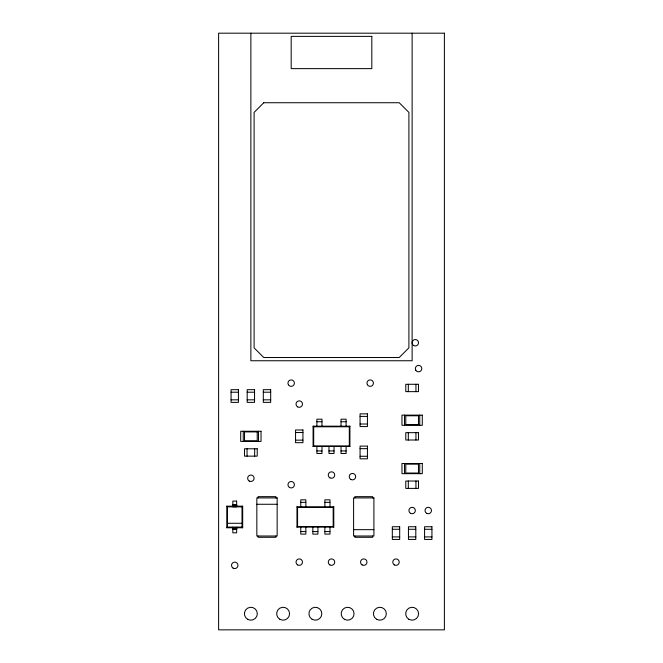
<?xml version="1.0" encoding="UTF-8"?>
<svg xmlns="http://www.w3.org/2000/svg" width="663" height="663" viewBox="0 0 663 663"><rect width="100%" height="100%" fill="white"/><g stroke="black" fill="none" stroke-linecap="round" stroke-linejoin="round"><path stroke-width="0.99" d="M242.683 527.765L242.012 527.093L242.012 506.847L242.683 506.176L226.804 506.176L226.804 527.765L242.683 527.765L242.683 506.176M226.804 527.765L227.475 527.093L227.475 506.847L226.804 506.176M313.085 446.497L313.698 445.892L349.302 445.892L349.915 446.497L349.915 426.176L313.085 426.176L313.085 446.497L349.915 446.497M313.085 426.176L313.698 426.79L349.302 426.79L349.915 426.176M296.966 527.126L297.571 526.521L333.174 526.521L333.787 527.126L333.787 506.814L296.966 506.814L296.966 527.126L333.787 527.126M296.966 506.814L297.571 507.419L333.174 507.419L333.787 506.814M231.064 392.214L238.423 392.214M247.191 392.214L254.551 392.214M263.31 392.214L270.678 392.214M231.064 399.83L238.423 399.83M247.191 399.83L254.551 399.83M263.31 399.83L270.678 399.83M360.067 416.405L367.435 416.405M316.897 421.734L321.978 421.734M341.022 421.734L346.103 421.734M360.067 424.022L367.435 424.022M295.565 432.525L302.933 432.525M295.565 440.149L302.933 440.149M360.067 448.652L367.435 448.652M316.897 450.939L321.978 450.939M328.964 450.939L334.036 450.939M341.022 450.939L346.103 450.939M360.067 456.277L367.435 456.277M300.77 502.363L305.85 502.363M324.895 502.363L329.975 502.363M256.838 504.27L277.151 504.27M236.65 504.866L232.837 504.875L236.65 504.924M232.837 505.082L236.65 505.082M232.837 505.214L236.65 505.214M232.837 505.38L236.65 505.38M232.837 505.571L236.65 505.571M232.837 505.786L236.65 505.786M232.837 506.01L236.65 506.01M227.475 506.847L242.012 506.847M227.475 523.281L242.012 523.281M227.475 527.093L242.012 527.093M232.837 527.93L236.65 527.93M232.837 528.154L236.65 528.154M232.837 528.361L236.65 528.361M232.837 528.552L236.65 528.552M232.837 528.718L236.65 528.718M232.837 528.85L236.65 528.85M392.322 529.281L399.69 529.281M408.449 529.281L415.809 529.281M424.577 529.281L431.936 529.281M353.594 529.662L373.907 529.662M300.77 531.569L305.85 531.569M312.837 531.569L317.917 531.569M324.895 531.569L329.975 531.569M392.322 536.906L399.69 536.906M408.449 536.906L415.809 536.906M424.577 536.906L431.936 536.906M419.745 415.129L419.745 425.29M419.745 463.512L419.745 473.672M415.941 384.275L415.941 391.642M415.941 432.657L415.941 440.017M415.941 481.031L415.941 488.399M412.129 33.15L412.129 360.747L250.871 360.747L250.871 33.15M408.317 384.275L408.317 391.642M408.317 432.657L408.317 440.017M408.317 481.031L408.317 488.399M404.513 415.129L404.513 425.29M404.513 463.512L404.513 473.672M372.639 497.921L372.639 496.653L354.862 496.653L354.862 497.921M372.639 536.011L372.639 537.287L354.862 537.287L354.862 536.011M349.302 426.79L349.302 445.892M346.103 426.176L346.103 419.198L341.022 419.198L341.022 426.176M346.103 446.497L346.103 453.484L341.022 453.484L341.022 446.497M334.036 446.497L334.036 453.484L328.964 453.484L328.964 446.497M333.174 507.419L333.174 526.521M329.975 506.814L329.975 499.827L324.895 499.827L324.895 506.814M329.975 527.126L329.975 534.113L324.895 534.113L324.895 527.126M321.978 426.176L321.978 419.198L316.897 419.198L316.897 426.176M321.978 446.497L321.978 453.484L316.897 453.484L316.897 446.497M317.917 527.126L317.917 534.113L312.837 534.113L312.837 527.126M313.698 426.79L313.698 445.892M305.85 506.814L305.85 499.827L300.77 499.827L300.77 506.814M305.85 527.126L305.85 534.113L300.77 534.113L300.77 527.126M297.571 507.419L297.571 526.521M275.883 497.921L275.883 496.653L258.106 496.653L258.106 497.921M275.883 536.011L275.883 537.287L258.106 537.287L258.106 536.011M258.487 431.257L258.487 441.417M254.683 448.785L254.683 456.144M247.059 448.785L247.059 456.144M243.255 431.257L243.255 441.417M236.65 527.143L236.65 532.837L232.837 532.837L232.837 527.143M263.775 102.732L254.095 112.412L254.095 347.851L263.775 357.523L399.225 357.523L408.905 347.851L408.905 112.412L399.225 102.732L263.775 102.732M444.384 33.191L218.616 33.191L218.616 629.85L444.384 629.85L444.384 33.191M371.819 36.374L291.181 36.374L291.181 68.629L371.819 68.629L371.819 36.374M418.477 384.275L405.781 384.275L405.781 391.642L418.477 391.642L418.477 384.275M238.423 389.678L231.064 389.678L231.064 402.375L238.423 402.375L238.423 389.678M254.551 389.678L247.191 389.678L247.191 402.375L254.551 402.375L254.551 389.678M270.678 389.678L263.31 389.678L263.31 402.375L270.678 402.375L270.678 389.678M367.435 413.861L360.067 413.861L360.067 426.558L367.435 426.558L367.435 413.861M422.29 415.129L401.969 415.129L401.969 425.29L422.29 425.29L422.29 415.129M418.477 415.767L405.781 415.767L405.781 424.66L418.477 424.66L418.477 415.767M302.933 429.989L295.565 429.989L295.565 442.685L302.933 442.685L302.933 429.989M261.031 431.257L240.71 431.257L240.71 441.417L261.031 441.417L261.031 431.257M257.219 431.895L244.523 431.895L244.523 440.779L257.219 440.779L257.219 431.895M418.477 432.657L405.781 432.657L405.781 440.017L418.477 440.017L418.477 432.657M367.435 446.116L360.067 446.116L360.067 458.813L367.435 458.813L367.435 446.116M257.219 448.785L244.523 448.785L244.523 456.144L257.219 456.144L257.219 448.785M422.29 463.512L401.969 463.512L401.969 473.672L422.29 473.672L422.29 463.512M418.477 464.15L405.781 464.15L405.781 473.034L418.477 473.034L418.477 464.15M418.477 481.031L405.781 481.031L405.781 488.399L418.477 488.399L418.477 481.031M277.151 497.921L256.838 497.921L256.838 536.011L277.151 536.011L277.151 497.921M373.907 497.921L353.594 497.921L353.594 536.011L373.907 536.011L373.907 497.921M236.65 501.095L232.837 501.095L232.837 506.789L236.65 506.789L236.65 501.095M399.69 526.745L392.322 526.745L392.322 539.442L399.69 539.442L399.69 526.745M415.809 526.745L408.449 526.745L408.449 539.442L415.809 539.442L415.809 526.745M431.936 526.745L424.577 526.745L424.577 539.442L431.936 539.442L431.936 526.745M236.65 529.041L232.837 529.049L236.65 529.082M289.574 487.512A3.224 3.224 0 0 0 294.413 484.719A3.224 3.224 0 0 0 289.574 481.926A3.224 3.224 0 0 0 289.574 487.512M297.637 564.917A3.224 3.224 0 0 0 302.477 562.125A3.224 3.224 0 0 0 297.637 559.332A3.224 3.224 0 0 0 297.637 564.917M367.41 384.739A3.224 3.224 0 0 0 372.996 384.739A3.224 3.224 0 0 0 370.203 379.899A3.224 3.224 0 0 0 367.41 384.739M362.139 564.917A3.224 3.224 0 0 0 366.979 562.125A3.224 3.224 0 0 0 362.139 559.332A3.224 3.224 0 0 0 362.139 564.917M350.851 479.448A3.224 3.224 0 0 0 355.691 476.656A3.224 3.224 0 0 0 350.851 473.863A3.224 3.224 0 0 0 350.851 479.448M415.784 370.219A3.224 3.224 0 0 0 421.37 370.219A3.224 3.224 0 0 0 418.577 365.388A3.224 3.224 0 0 0 415.784 370.219M288.388 384.739A3.224 3.224 0 0 0 293.974 384.739A3.224 3.224 0 0 0 291.181 379.899A3.224 3.224 0 0 0 288.388 384.739M426.64 513.311A3.224 3.224 0 0 0 431.48 510.518A3.224 3.224 0 0 0 426.64 507.725A3.224 3.224 0 0 0 426.64 513.311M329.884 564.917A3.224 3.224 0 0 0 334.724 562.125A3.224 3.224 0 0 0 329.884 559.332A3.224 3.224 0 0 0 329.884 564.917M413.695 345.547A3.224 3.224 0 0 0 418.527 342.754A3.224 3.224 0 0 0 413.695 339.962A3.224 3.224 0 0 0 413.695 345.547M410.521 513.311A3.224 3.224 0 0 0 415.353 510.518A3.224 3.224 0 0 0 410.521 507.725A3.224 3.224 0 0 0 410.521 513.311M394.394 564.917A3.224 3.224 0 0 0 399.225 562.125A3.224 3.224 0 0 0 394.394 559.332A3.224 3.224 0 0 0 394.394 564.917M249.255 481.056A3.224 3.224 0 0 0 254.095 478.263A3.224 3.224 0 0 0 249.255 475.47A3.224 3.224 0 0 0 249.255 481.056M329.884 477.832A3.224 3.224 0 0 0 334.724 475.04A3.224 3.224 0 0 0 329.884 472.247A3.224 3.224 0 0 0 329.884 477.832M233.127 568.141A3.224 3.224 0 0 0 237.967 565.348A3.224 3.224 0 0 0 233.127 562.555A3.224 3.224 0 0 0 233.127 568.141M297.637 406.883A3.224 3.224 0 0 0 302.477 404.082A3.224 3.224 0 0 0 297.637 401.289A3.224 3.224 0 0 0 297.637 406.883M247.647 619.308A6.448 6.448 0 0 0 257.319 613.723A6.448 6.448 0 0 0 247.647 608.137A6.448 6.448 0 0 0 247.647 619.308M279.894 619.308A6.448 6.448 0 0 0 289.574 613.723A6.448 6.448 0 0 0 279.894 608.137A6.448 6.448 0 0 0 279.894 619.308M312.149 619.308A6.448 6.448 0 0 0 321.828 613.723A6.448 6.448 0 0 0 312.149 608.137A6.448 6.448 0 0 0 312.149 619.308M344.404 619.308A6.448 6.448 0 0 0 354.075 613.723A6.448 6.448 0 0 0 344.404 608.137A6.448 6.448 0 0 0 344.404 619.308M376.65 619.308A6.448 6.448 0 0 0 386.33 613.723A6.448 6.448 0 0 0 376.65 608.137A6.448 6.448 0 0 0 376.65 619.308M408.905 619.308A6.448 6.448 0 0 0 418.577 613.723A6.448 6.448 0 0 0 408.905 608.137A6.448 6.448 0 0 0 408.905 619.308"/></g></svg>
